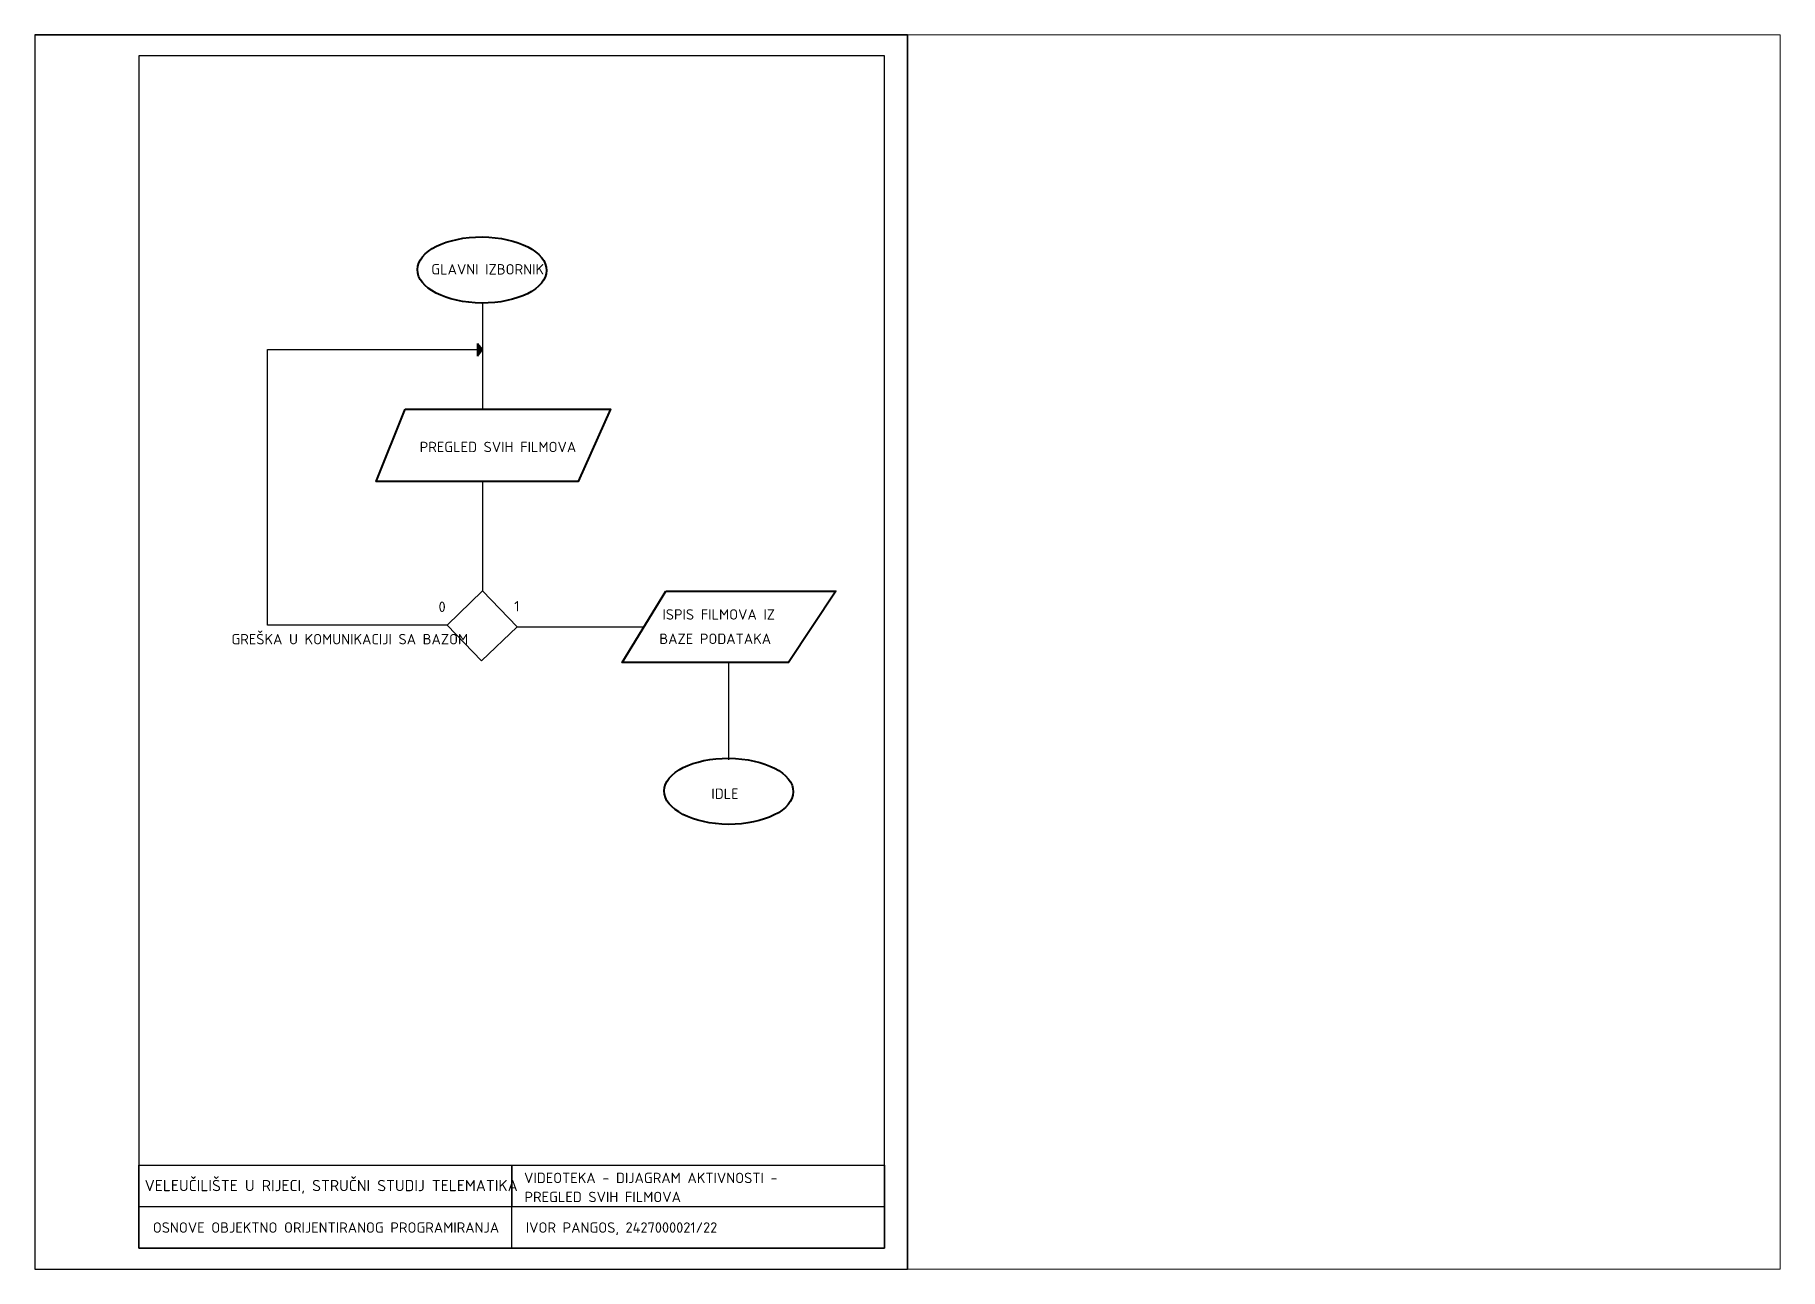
# Paper-space layout '3.4 2Kat' of a CAD drawing. Header units: millimetres. Extents: x 0 to 4200, y 0 to 2970.
# The model-space entities are those that its viewports show. They can reach past a viewport. Long polylines and large blocks are cut down to what shows.
import ezdxf

# ---------------------------------------------------------------- set-up
doc = ezdxf.new("R2010")
doc.units = ezdxf.units.MM
doc.header["$LTSCALE"] = 30
doc.layers.add('__DIJAGRAM_USE_CASE', color=20, linetype='Continuous', lineweight=40)
doc.layers.add('__VEZE', color=250, linetype='Continuous', lineweight=30)
for name, color, linetype in [('OKVIR', 7, 'Continuous'), ('OKVIR_unut-iRC', 7, 'Continuous'), ('OKVIR_unutarnji', 8, 'Continuous'), ('Pecat', 8, 'Continuous')]:
    doc.layers.add(name, color=color, linetype=linetype)
doc.layers.add('Vport', color=6, linetype='Continuous', plot=False)
doc.styles.add('PECAT2', font='isocpeur.ttf')

# ---------------------------------------------------------------- blocks, each defined once
blk = doc.blocks.new('okvir 42x29.7')
for p, q in [((0, 2970), (2100, 2970)), ((2100, 2970), (2100, 0))]:
    blk.add_line(p, q)
at = {"color": 253}
for p, q in [((1147.5, 50), (1147.5, 250)), ((1147.5, 250), (1147.5, 150)), ((2045, 150), (250, 150))]:
    blk.add_line(p, q, dxfattribs=at)
at = {"color": 0}
blk.add_lwpolyline([(0, 0), (2100, 0), (2100, 2970), (0, 2970)], close=True, dxfattribs=at)
blk.add_lwpolyline([(250, 50), (250, 250), (2045, 250), (2045, 50), (250, 50)])
at = {"layer": 'OKVIR_unut-iRC', "color": 0}
blk.add_line((250, 50), (250, 110), dxfattribs=at)
at = {"layer": 'OKVIR_unutarnji'}
blk.add_lwpolyline([(250, 50), (2045, 50), (2045, 2920), (250, 2920)], close=True, dxfattribs=at)

msp = doc.modelspace()

# ---------------------------------------------------------------- hatches: boundary and pattern name
at = {"layer": '__VEZE'}
h = msp.add_hatch(color=256, dxfattribs=at)
h.dxf.hatch_style = 1
h.paths.add_polyline_path([(1077.3, 10213.1), (1064.8, 10227.6), (1064.8, 10213.1)])
h = msp.add_hatch(color=256, dxfattribs=at)
h.dxf.hatch_style = 1
h.paths.add_polyline_path([(1064.8, 10197.2), (1077.3, 10213.1), (1064.8, 10213.1)])

# ---------------------------------------------------------------- linework, layer by layer
at = {"layer": '__DIJAGRAM_USE_CASE'}
for points in [[(891, 10069.3), (1385.6, 10069.3), (1307.5, 9894.9), (821.5, 9894.9), (891, 10069.3)], [(1518.6, 9631.2), (1927.3, 9631.2), (1813.7, 9459.5), (1413.6, 9459.5), (1518.6, 9631.2)]]:
    msp.add_lwpolyline(points, dxfattribs=at)
for centre in [(1075.9, 10404.3), (1669.7, 9149.8)]:
    msp.add_ellipse(centre, major_axis=(-155.4, 1.1), ratio=0.511895, dxfattribs=at)
at = {"layer": '__VEZE'}
for p, q in [((1077.3, 10325.6), (1077.3, 10069.3)), ((1077.3, 9894.9), (1077.3, 9631.9)), ((1160.4, 9545.3), (1466.1, 9545.3)), ((1669, 9459.5), (1669, 9225.9))]:
    msp.add_line(p, q, dxfattribs=at)
msp.add_lwpolyline([(992, 9549.9), (560.1, 9549.9), (560.1, 10213.1), (1077.3, 10213.1), (1064.8, 10197.2), (1064.8, 10227.6), (1077.3, 10213.1)], dxfattribs=at)
msp.add_lwpolyline([(1077.3, 9631.9), (1160.4, 9545.3), (1075.1, 9463.4), (992, 9549.9)], close=True, dxfattribs=at)

# ---------------------------------------------------------------- block references
at = {"layer": 'OKVIR'}
msp.add_blockref('okvir 42x29.7', (0, 8000), dxfattribs=at)

# ---------------------------------------------------------------- texts
at = {"layer": 'Pecat', "color": 7, "style": 'PECAT2'}
for s, height, p in [('GLAVNI IZBORNIK', 25, (954, 10393.4)), ('PREGLED SVIH FILMOVA', 25, (926.1, 9965.9)), ('0', 25, (971.4, 9581.3)), ('1', 25, (1153.5, 9582.7)), ('ISPIS FILMOVA IZ', 25, (1510.2, 9562.9)), ('GREŠKA U KOMUNIKACIJI SA BAZOM', 25, (472.9, 9503.4)), ('BAZE PODATAKA', 25, (1502.8, 9504.3)), ('IDLE', 25, (1628, 9131.5)), ('VELEUČILIŠTE U RIJECI, STRUČNI STUDIJ TELEMATIKA', 27, (264.2, 8187.5)), ('VIDEOTEKA - DIJAGRAM AKTIVNOSTI -', 25, (1177.2, 8206.9)), ('PREGLED SVIH FILMOVA', 25, (1178.2, 8161.1)), ('OSNOVE OBJEKTNO ORIJENTIRANOG PROGRAMIRANJA', 25, (283.8, 8087.5)), ('IVOR PANGOS, 2427000021/22', 25, (1181.3, 8087.5))]:
    msp.add_text(s, height=height, dxfattribs=at).set_placement(p)

psp = doc.layouts.new('3.4 2Kat')

# ---------------------------------------------------------------- viewports
at = {"layer": 'Vport'}
psp.add_viewport(center=(2100, 1485), size=(4200, 2970), view_center_point=(2100, 9485), view_height=2970, dxfattribs=at)

doc.saveas('drawing.dxf')
